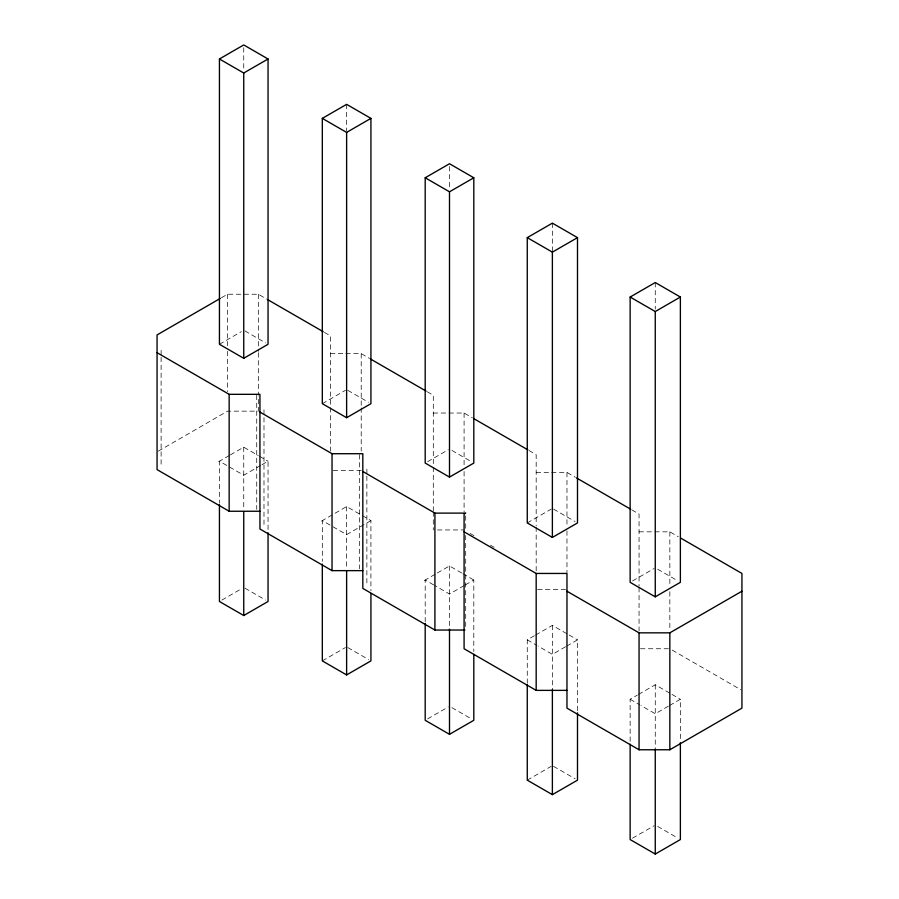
<?xml version="1.0" encoding="UTF-8"?>
<svg xmlns="http://www.w3.org/2000/svg" width="899" height="899" viewBox="0 0 899 899"><rect width="100%" height="100%" fill="white"/><g stroke="black" fill="none" stroke-linecap="round" stroke-linejoin="round"><path stroke-width="0.67" stroke-dasharray="4.5 3.37" d="M221.469 297.738L227.537 294.231L258.316 294.231L266.733 299.086M219.435 344.283L241.314 331.652M158.28 451.152L227.537 411.158L258.316 411.158L258.316 395.852M218.592 461.693L229.155 455.591M230.369 454.894L243.741 447.174L258.316 455.591M322.314 403.673L345.407 390.346M260.755 465.412L243.741 475.234L227.941 466.109M261.969 464.716L268.048 461.198L268.048 531.354M321.471 521.094L346.621 506.564L370.927 520.6L370.927 590.744M427.632 461.67L448.286 449.747M221.873 600.094L241.314 588.867M370.927 520.6L346.621 534.635L322.314 520.6L322.314 561.291M424.35 580.484L436.139 573.686M437.352 572.978L449.5 565.965L461.648 572.978M527.264 522.937L551.188 509.126M322.314 660.889L345.407 647.561M464.086 585.609L449.5 594.025L434.914 585.609M465.3 584.912L473.807 580.001L473.807 651.55M527.264 683.352L527.264 639.863L534.444 635.717M535.635 635.031L552.379 625.367L567.921 634.334M632.536 580.956L654.067 568.528M427.632 718.885L448.286 706.962M565.538 646.763L552.379 654.36L538.029 646.078M566.73 646.078L577.495 639.863L577.495 711.412M630.143 741.349L630.143 699.265L637.324 695.118M638.515 694.421L655.259 684.757L670.8 693.736M527.264 780.152L551.188 766.341M668.418 706.164L655.259 713.761L640.908 705.468M669.609 705.468L680.374 699.265L680.374 741.349M632.536 838.171L654.067 825.743M330.416 353.633L344.407 353.633M345.812 353.633L361.207 353.633L369.613 358.487M433.296 413.034L464.086 413.034L472.492 417.889M333.214 470.559L361.207 470.559M536.175 472.424L550.166 472.424M551.57 472.424L566.966 472.424L575.371 477.279M437.498 529.949L464.086 529.949M639.054 531.826L669.845 531.826L678.251 536.681M537.58 589.351L565.561 589.351M640.459 648.752L668.44 648.752M324.415 332.394L330.416 335.855L330.416 451.073M427.295 391.784L433.296 395.257L433.296 465.929M528.972 450.489L536.175 454.658L536.175 525.645M631.851 509.89L639.054 514.048L639.054 586.114M244.955 330.944L265.61 342.879M347.834 390.346L368.489 402.269M451.927 450.444L471.368 461.67M553.57 509.126L575.102 521.555M657.652 569.213L677.981 580.956M470.087 533.422L474.897 536.197M490.517 545.221L494.124 547.3M672.25 650.134L740.731 689.679M259.541 456.287L268.048 461.198M462.861 573.686L473.807 580.001M569.123 635.031L577.495 639.863M672.003 694.421L680.374 699.265M226.728 465.412L219.435 461.198L219.435 503.294M433.7 584.912L425.193 580.001L425.193 622.086M527.264 639.863L536.838 645.381M630.143 699.265L639.717 704.782M244.955 588.171L265.61 600.094M347.834 647.561L368.489 659.484M451.927 707.659L471.368 718.885M553.57 766.341L575.102 778.77M657.652 826.428L677.981 838.171M669.845 531.826L669.845 586.114M669.845 591.677L669.845 630.649M655.259 282.533L655.259 309.11M655.259 684.757L655.259 747.901M639.054 587.496L639.054 630.974M566.966 472.424L566.966 525.319M566.966 530.893L566.966 572.652M552.379 223.143L552.379 251.113M552.379 625.367L552.379 689.432M536.175 527.039L536.175 571.258M465.704 515.902L465.704 529.814M465.704 535.388L465.704 630.042M464.086 413.034L464.086 465.929M464.086 471.492L464.086 511.857M449.5 166.54L449.5 188.914M449.5 565.965L449.5 627.693M433.296 467.311L433.296 510.789M433.296 511.857L433.296 529.949M366.871 469.154L366.871 474.717M366.871 476.11L366.871 586.081M361.207 353.633L361.207 406.528M361.207 407.921L361.207 451.073M359.611 454.647L359.611 568.797M346.621 104.351L346.621 130.917M346.621 506.564L346.621 568.303M263.991 409.753L263.991 526.679M258.316 294.231L258.316 351.307M258.316 352.7L258.316 394.459M256.732 395.257L256.732 509.396M243.741 47.748L243.741 70.122M243.741 447.174L243.741 508.901M227.537 294.231L227.537 345.733M227.537 351.307L227.537 391.672M161.112 350.363L161.112 355.925M161.112 357.319L161.112 467.278"/><path stroke-width="1.35" d="M219.435 58.986L243.741 44.95L268.048 58.986L268.048 344.283L243.741 358.308L219.435 344.283L219.435 58.986L243.741 73.01L268.048 58.986M322.314 118.376L346.621 104.351L370.927 118.376L370.927 403.673L346.621 417.709L322.314 403.673L322.314 118.376L346.621 132.411L370.927 118.376M425.193 177.777L449.5 163.742L473.807 177.777L473.807 463.075L449.5 477.099L425.193 463.075L425.193 177.777L449.5 191.802L473.807 177.777M220.244 298.446L157.067 334.922L157.067 469.626L229.155 511.25L259.946 511.25M527.264 237.639L552.379 223.143L577.495 237.639L577.495 522.937L552.379 537.433L527.264 522.937L527.264 237.639L552.379 252.136L577.495 237.639M630.143 297.041L655.259 282.533L680.374 297.041L680.374 582.338L655.259 596.835L630.143 582.338L630.143 297.041L655.259 311.537L680.374 297.041M219.435 504.699L219.435 601.498L243.741 615.523L268.048 601.498L268.048 532.747M322.314 564.089L322.314 660.889L346.621 674.924L370.927 660.889L370.927 593.554M425.193 623.49L425.193 720.29L449.5 734.326L473.807 720.29L473.807 654.348M566.966 591.216L639.054 632.84L669.845 632.84L741.933 591.216M527.264 684.757L527.264 780.152L552.379 794.649L577.495 780.152L577.495 712.817M464.086 531.826L536.175 573.45L566.966 573.45L566.966 708.142L639.054 749.766L669.845 749.766L741.933 708.142L741.933 573.45L680.655 538.063M630.143 744.158L630.143 839.554L655.259 854.05L680.374 839.554L680.374 742.754M157.067 352.7L229.155 394.324L259.946 394.324L259.946 529.017L332.034 570.64L362.825 570.64M259.946 412.09L332.034 453.714L362.825 453.714L362.825 588.418L434.914 630.042L464.3 630.042M362.825 471.492L434.914 513.115L465.704 513.115L464.086 514.048L464.086 648.752L536.175 690.376L566.966 690.376M267.936 299.783L323.213 331.697M370.815 359.184L426.092 391.099M473.694 418.574L527.769 449.792M576.574 477.976L630.649 509.194M669.845 632.84L669.845 749.766M655.259 311.537L655.259 596.835M655.259 748.833L655.259 854.05M639.054 632.84L639.054 749.766M552.379 252.136L552.379 537.433M552.379 689.432L552.379 794.649M536.175 573.45L536.175 690.376M449.5 191.802L449.5 477.099M449.5 629.098L449.5 734.326M434.914 513.115L434.914 630.042M346.621 132.411L346.621 417.709M346.621 571.112L346.621 674.924M332.034 453.714L332.034 570.64M243.741 73.01L243.741 358.308M243.741 511.711L243.741 615.523M229.155 394.324L229.155 511.25"/></g></svg>
